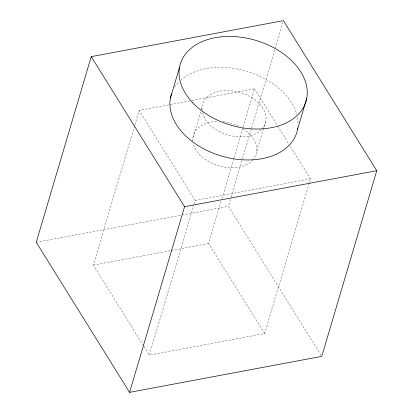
<?xml version="1.0" encoding="UTF-8"?>
<svg xmlns="http://www.w3.org/2000/svg" width="413" height="413" viewBox="0 0 413 413"><rect width="100%" height="100%" fill="white"/><g stroke="black" fill="none" stroke-linecap="round" stroke-linejoin="round"><path stroke-width="0.31" stroke-dasharray="2.06 1.55" d="M143.579 345.867L93.343 265.11L134.607 125.8M134.793 125.185L139.176 110.39L189.861 100.901M192.866 138.035L201.131 110.121M201.312 109.517L202.029 107.091M309.213 183.15L264.661 333.554L149.346 355.144L193.898 204.74M194.084 204.12L195.179 200.424L139.176 110.39M264.661 333.554L208.658 243.52L221.254 200.986M221.987 198.524L233.856 158.458M234.037 157.838L254.485 88.8L190.496 100.782M321.087 355.273L228.425 206.314L230.986 197.677M231.166 197.063L242.312 159.433M242.493 158.819L251.45 128.593M251.631 127.978L282.874 22.498M256.798 151.194L265.967 120.25M309.394 182.531L310.488 178.834L289.446 145.004M195.179 200.424L310.488 178.834M36.236 242.297L181.488 215.101M182.123 214.982L228.425 206.314M93.343 265.11L170.641 250.639M171.276 250.521L208.658 243.52M254.485 88.8L277.226 125.361M277.567 125.908L289.105 144.457M143.915 346.414L149.346 355.144M242.798 128.686A32.777 22.101 16.5 0 1 253.489 159.186M253.102 159.65A32.777 22.101 16.5 0 1 220.041 166.217A32.777 22.101 16.5 0 1 193.361 144.003M192.84 140.988A32.777 22.101 16.5 0 1 218.141 121.468M222.927 121.752A32.777 22.101 16.5 0 1 238.094 126.094M202.009 110.044A32.777 22.101 16.5 0 1 241.264 92.78A32.777 22.101 16.5 0 1 261.863 129.166M261.434 129.61A32.777 22.101 16.5 0 1 232.54 136.022A32.777 22.101 16.5 0 1 205.168 119.068L202.53 113.059A32.777 22.101 16.5 0 1 202.065 110.643M174.627 87.406A65.553 44.201 16.5 0 1 178.958 81.95M180.858 80.132A65.553 44.201 16.5 0 1 246.453 71.253A65.553 44.201 16.5 0 1 296.787 114.334M297.494 117.349A65.553 44.201 16.5 0 1 298.088 124.282"/><path stroke-width="0.62" d="M91.232 56.633L36.236 242.297L129.579 392.35L321.768 356.367L376.764 170.703L283.421 20.65L91.232 56.633L184.575 206.686L129.579 392.35M170.399 98.17L179.562 67.226M297.597 129.166L306.761 98.222M184.575 206.686L376.764 170.703M297.794 127.968A65.553 44.201 16.5 0 1 223.676 156.682A65.553 44.201 16.5 0 1 171.534 93.823M192.556 102.61A65.553 44.201 16.5 0 0 302.533 108.986A65.553 44.201 16.5 0 0 234.398 36.576A65.553 44.201 16.5 0 0 192.556 102.61"/></g></svg>
